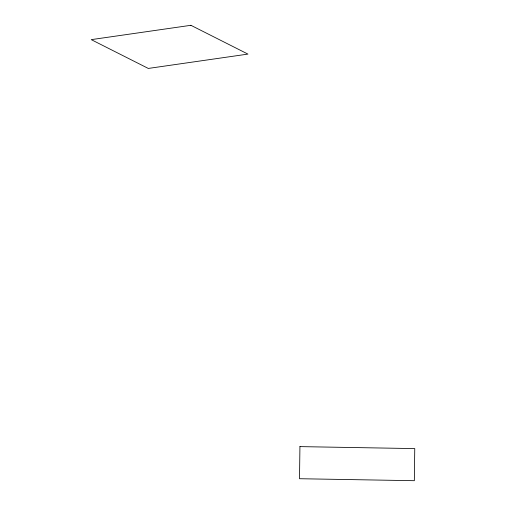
<?xml version="1.0" encoding="UTF-8"?>
<svg xmlns="http://www.w3.org/2000/svg" width="506" height="506" viewBox="0 0 506 506"><rect width="100%" height="100%" fill="white"/><g stroke="black" fill="none" stroke-linecap="round" stroke-linejoin="round"><path stroke-width="0.76" d="M299.931 446.615L299.514 478.72L414.338 480.7L414.756 448.594L299.931 446.615M190.895 25.3L91.244 39.639L148.296 68.436L247.946 54.098L190.895 25.3"/></g></svg>
